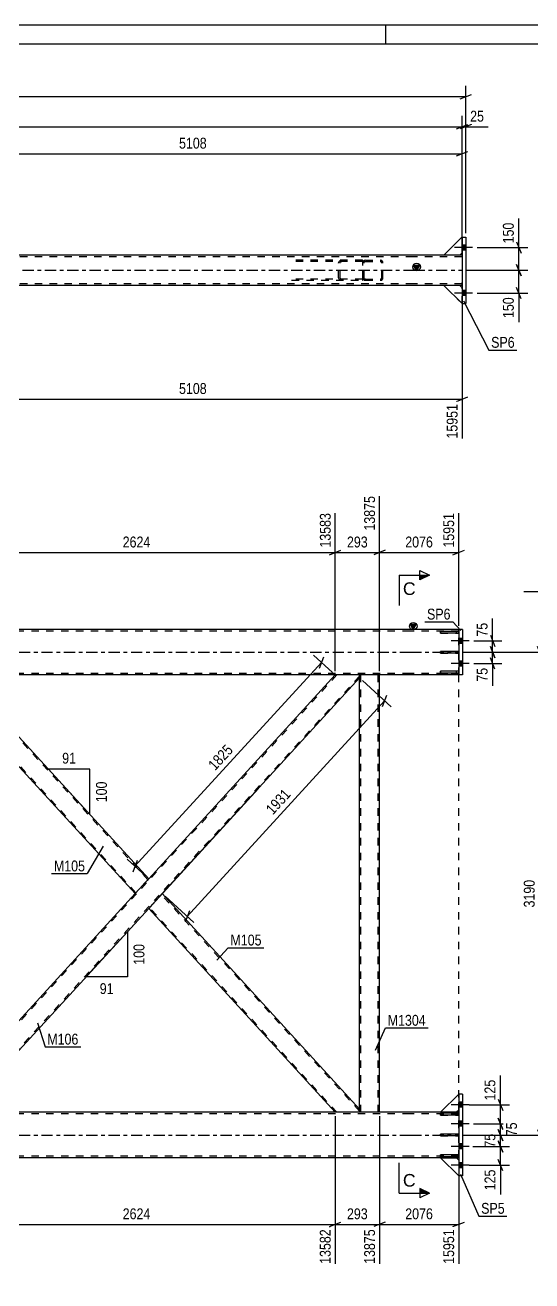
# Model space of a CAD drawing. Header units: millimetres. Extents: x 0 to 841, y 0 to 594.
# Drawn here: x 535.7 to 669.5, y 262.1 to 594 of the extents above; entities that cross this region are included whole.
import ezdxf

# ---------------------------------------------------------------- set-up
doc = ezdxf.new("R2010")
doc.units = ezdxf.units.MM
doc.linetypes.add('DXK_LINE_DOT2', pattern=[3.9198, 1.9599, -1.9599])
doc.linetypes.add('DXK_LINE_DOT3', pattern=[5.9187, 2.979, -0.9799, 0.9799, -0.9799])
doc.styles.add('Arial', font='ARIAL.TTF', dxfattribs={"height": 0.2})
doc.styles.add('Arial Narrow', font='ARIALN.TTF', dxfattribs={"height": 0.2})

# ---------------------------------------------------------------- blocks, each defined once
blk = doc.blocks.new('Unknown-122569972-1162')
at = {"color": 5, "linetype": 'Continuous'}
for p, q in [((841, 594), (0, 594)), ((631, 589), (631, 594)), ((836, 589), (5, 589))]:
    blk.add_line(p, q, dxfattribs=at)
blk = doc.blocks.new('Part-122569972-3450 - 3380')
at = {"color": 7, "linetype": 'DXK_LINE_DOT2'}
for p, q in [((650.21, 423.22), (645.41, 423.22)), ((645.41, 423.22), (645.41, 422.74)), ((645.41, 422.74), (650.21, 422.74)), ((649.61, 422.74), (649.61, 423.22)), ((650.21, 422.74), (650.21, 423.22))]:
    blk.add_line(p, q, dxfattribs=at)
blk = doc.blocks.new('Part-122569972-3455 - 3380')
at = {"color": 2, "linetype": 'Continuous'}
for p, q in [((645.41, 428), (645.41, 428.48)), ((650.21, 428.48), (645.41, 428.48)), ((650.21, 428.48), (650.21, 428)), ((650.21, 428), (645.41, 428))]:
    blk.add_line(p, q, dxfattribs=at)
at = {"color": 7, "linetype": 'DXK_LINE_DOT2'}
for p, q in [((649.61, 428), (649.61, 428.48)), ((650.21, 428.48), (650.21, 428.48)), ((650.21, 428.48), (650.21, 428.48)), ((650.21, 428), (650.21, 428)), ((650.21, 428), (650.21, 428))]:
    blk.add_line(p, q, dxfattribs=at)
blk = doc.blocks.new('Bolt-122569972-3432 - 3380')
at = {"linetype": 'Continuous'}
for points in [[(650.21, 309.3), (650.21, 307.98), (651.21, 307.98), (651.21, 309.3)], [(650.21, 309.3), (650.21, 307.98), (651.21, 307.98), (651.21, 309.3)], [(650.21, 309.3), (650.21, 307.98), (651.21, 307.98), (651.21, 309.3)], [(650.21, 304.3), (650.21, 302.98), (651.21, 302.98), (651.21, 304.3)], [(650.21, 304.3), (650.21, 302.98), (651.21, 302.98), (651.21, 304.3)], [(650.21, 298.3), (650.21, 296.98), (651.21, 296.98), (651.21, 298.3)], [(650.21, 298.3), (650.21, 296.98), (651.21, 296.98), (651.21, 298.3)], [(650.21, 293.3), (650.21, 291.98), (651.21, 291.98), (651.21, 293.3)], [(650.21, 293.3), (650.21, 291.98), (651.21, 291.98), (651.21, 293.3)], [(650.21, 293.3), (650.21, 291.98), (651.21, 291.98), (651.21, 293.3)]]:
    blk.add_hatch(color=1, dxfattribs=at).paths.add_polyline_path(points)
at = {"color": 1, "linetype": 'Continuous'}
for p, q in [((651.21, 309.3), (650.21, 309.3)), ((651.21, 309.3), (650.21, 309.3)), ((651.21, 309.3), (650.21, 309.3)), ((652.97, 308.64), (648.21, 308.64)), ((652.97, 308.64), (648.21, 308.64)), ((652.97, 308.64), (648.21, 308.64)), ((651.21, 307.98), (650.21, 307.98)), ((651.21, 307.98), (650.21, 307.98)), ((651.21, 307.98), (650.21, 307.98)), ((652.97, 303.64), (648.21, 303.64)), ((652.97, 303.64), (648.21, 303.64)), ((651.21, 304.3), (650.21, 304.3)), ((651.21, 304.3), (650.21, 304.3)), ((651.21, 302.98), (650.21, 302.98)), ((651.21, 302.98), (650.21, 302.98)), ((652.97, 297.64), (648.21, 297.64)), ((652.97, 297.64), (648.21, 297.64)), ((651.21, 298.3), (650.21, 298.3)), ((651.21, 298.3), (650.21, 298.3)), ((651.21, 296.98), (650.21, 296.98)), ((651.21, 296.98), (650.21, 296.98)), ((652.97, 292.64), (648.21, 292.64)), ((652.97, 292.64), (648.21, 292.64)), ((652.97, 292.64), (648.21, 292.64)), ((651.21, 293.3), (650.21, 293.3)), ((651.21, 293.3), (650.21, 293.3)), ((651.21, 293.3), (650.21, 293.3)), ((651.21, 291.98), (650.21, 291.98)), ((651.21, 291.98), (650.21, 291.98)), ((651.21, 291.98), (650.21, 291.98))]:
    blk.add_line(p, q, dxfattribs=at)
blk = doc.blocks.new('Bolt-122569972-3433 - 3380')
at = {"linetype": 'Continuous'}
for points in [[(650.21, 431.9), (650.21, 430.58), (651.21, 430.58), (651.21, 431.9)], [(650.21, 431.9), (650.21, 430.58), (651.21, 430.58), (651.21, 431.9)], [(650.21, 425.9), (650.21, 424.58), (651.21, 424.58), (651.21, 425.9)], [(650.21, 425.9), (650.21, 424.58), (651.21, 424.58), (651.21, 425.9)]]:
    blk.add_hatch(color=1, dxfattribs=at).paths.add_polyline_path(points)
at = {"color": 1, "linetype": 'Continuous'}
for p, q in [((651.21, 431.9), (650.21, 431.9)), ((651.21, 431.9), (650.21, 431.9)), ((652.97, 431.24), (648.21, 431.24)), ((652.97, 431.24), (648.21, 431.24)), ((651.21, 430.58), (650.21, 430.58)), ((651.21, 430.58), (650.21, 430.58)), ((652.97, 425.24), (648.21, 425.24)), ((652.97, 425.24), (648.21, 425.24)), ((651.21, 425.9), (650.21, 425.9)), ((651.21, 425.9), (650.21, 425.9)), ((651.21, 424.58), (650.21, 424.58)), ((651.21, 424.58), (650.21, 424.58))]:
    blk.add_line(p, q, dxfattribs=at)
blk = doc.blocks.new('Part-122569972-3502 - 3380')
at = {"color": 2, "linetype": 'Continuous'}
for p, q in [((650.21, 311.44), (645.41, 306.64)), ((649.61, 306.64), (645.41, 306.64)), ((650.21, 307.24), (649.61, 306.64))]:
    blk.add_line(p, q, dxfattribs=at)
at = {"color": 7, "linetype": 'DXK_LINE_DOT2'}
for p, q in [((650.21, 307.24), (650.21, 311.44)), ((650.21, 311.44), (650.21, 311.44)), ((650.21, 311.44), (650.21, 311.44)), ((650.21, 307.24), (650.21, 307.24)), ((650.21, 307.24), (650.21, 307.24))]:
    blk.add_line(p, q, dxfattribs=at)
blk = doc.blocks.new('Part-122569972-3438 - 3380')
at = {"color": 7, "linetype": 'DXK_LINE_DOT2'}
for p, q in [((637.31, 306.24), (149.36, 306.24)), ((650.21, 306.24), (637.41, 306.24)), ((649.61, 306.64), (645.41, 306.64)), ((650.21, 294.64), (650.21, 306.64)), ((637.31, 295.04), (149.36, 295.04)), ((650.21, 295.04), (637.41, 295.04)), ((649.61, 294.64), (645.41, 294.64))]:
    blk.add_line(p, q, dxfattribs=at)
at = {"color": 2, "linetype": 'Continuous'}
for p, q in [((637.31, 306.64), (516.5, 306.64)), ((645.41, 306.64), (637.41, 306.64)), ((650.21, 306.64), (649.61, 306.64)), ((637.31, 294.64), (149.36, 294.64)), ((645.41, 294.64), (637.41, 294.64)), ((650.21, 294.64), (649.61, 294.64))]:
    blk.add_line(p, q, dxfattribs=at)
at = {"color": 7, "linetype": 'DXK_LINE_DOT3'}
for p, q in [((149.36, 300.64), (637.31, 300.64)), ((637.41, 300.64), (650.21, 300.64))]:
    blk.add_line(p, q, dxfattribs=at)
blk = doc.blocks.new('Part-122569972-3503 - 3380')
at = {"color": 7, "linetype": 'DXK_LINE_DOT2'}
for p, q in [((650.21, 311.44), (645.41, 306.64)), ((650.21, 307.24), (650.21, 311.44)), ((645.41, 306.64), (649.61, 306.64)), ((649.61, 306.64), (650.21, 307.24))]:
    blk.add_line(p, q, dxfattribs=at)
blk = doc.blocks.new('Part-122569972-3507 - 3380')
at = {"color": 7, "linetype": 'DXK_LINE_DOT2'}
for p, q in [((650.21, 306.38), (645.41, 306.38)), ((645.41, 306.38), (645.41, 305.9)), ((645.41, 305.9), (650.21, 305.9)), ((649.61, 305.9), (649.61, 306.38)), ((650.21, 305.9), (650.21, 306.38))]:
    blk.add_line(p, q, dxfattribs=at)
blk = doc.blocks.new('Part-122569972-3443 - 3380')
at = {"linetype": 'Continuous'}
blk.add_hatch(color=2, dxfattribs=at).paths.add_polyline_path([(638.21, 434.24), (637.41, 435.64), (639.01, 435.64)])
at = {"color": 2, "linetype": 'Continuous'}
for p, q in [((638.21, 434.24), (637.41, 435.64)), ((637.41, 435.64), (639.01, 435.64)), ((639.01, 435.64), (638.21, 434.24)), ((637.31, 434.24), (512, 434.24)), ((650.21, 434.24), (637.41, 434.24)), ((637.31, 422.24), (149.36, 422.24)), ((650.21, 422.24), (637.41, 422.24))]:
    blk.add_line(p, q, dxfattribs=at)
at = {"color": 7, "linetype": 'DXK_LINE_DOT2'}
for p, q in [((637.31, 433.84), (149.36, 433.84)), ((650.21, 433.84), (637.41, 433.84)), ((650.21, 422.24), (650.21, 434.24)), ((637.31, 422.64), (149.36, 422.64)), ((650.21, 422.64), (637.41, 422.64))]:
    blk.add_line(p, q, dxfattribs=at)
at = {"color": 7, "linetype": 'DXK_LINE_DOT3'}
for p, q in [((149.36, 428.24), (637.31, 428.24)), ((637.41, 428.24), (650.21, 428.24))]:
    blk.add_line(p, q, dxfattribs=at)
at = {"color": 2, "linetype": 'Continuous'}
blk.add_circle((638.21, 435.14), 1, dxfattribs=at)
blk = doc.blocks.new('Part-122569972-3508 - 3380')
at = {"color": 7, "linetype": 'DXK_LINE_DOT2'}
for p, q in [((650.21, 300.88), (645.41, 300.88)), ((645.41, 300.88), (645.41, 300.4)), ((645.41, 300.4), (650.21, 300.4)), ((649.61, 300.4), (649.61, 300.88)), ((650.21, 300.4), (650.21, 300.88))]:
    blk.add_line(p, q, dxfattribs=at)
blk = doc.blocks.new('Part-122569972-3509 - 3380')
at = {"color": 2, "linetype": 'Continuous'}
for p, q in [((645.41, 294.9), (645.41, 295.38)), ((650.21, 295.38), (645.41, 295.38)), ((650.21, 294.9), (645.41, 294.9)), ((650.21, 294.9), (650.21, 295.38))]:
    blk.add_line(p, q, dxfattribs=at)
at = {"color": 7, "linetype": 'DXK_LINE_DOT2'}
for p, q in [((649.61, 294.9), (649.61, 295.38)), ((650.21, 295.38), (650.21, 295.38)), ((650.21, 295.38), (650.21, 295.38)), ((650.21, 294.9), (650.21, 294.9)), ((650.21, 294.9), (650.21, 294.9))]:
    blk.add_line(p, q, dxfattribs=at)
blk = doc.blocks.new('Part-122569972-3510 - 3380')
at = {"color": 2, "linetype": 'Continuous'}
for p, q in [((645.41, 305.9), (645.41, 306.38)), ((650.21, 306.38), (645.41, 306.38)), ((650.21, 305.9), (645.41, 305.9)), ((650.21, 305.9), (650.21, 306.38))]:
    blk.add_line(p, q, dxfattribs=at)
at = {"color": 7, "linetype": 'DXK_LINE_DOT2'}
for p, q in [((649.61, 305.9), (649.61, 306.38)), ((650.21, 306.38), (650.21, 306.38)), ((650.21, 306.38), (650.21, 306.38)), ((650.21, 305.9), (650.21, 305.9)), ((650.21, 305.9), (650.21, 305.9))]:
    blk.add_line(p, q, dxfattribs=at)
blk = doc.blocks.new('Part-122569972-3511 - 3380')
at = {"color": 2, "linetype": 'Continuous'}
for p, q in [((645.41, 300.4), (645.41, 300.88)), ((650.21, 300.88), (645.41, 300.88)), ((650.21, 300.4), (645.41, 300.4)), ((650.21, 300.4), (650.21, 300.88))]:
    blk.add_line(p, q, dxfattribs=at)
at = {"color": 7, "linetype": 'DXK_LINE_DOT2'}
for p, q in [((649.61, 300.4), (649.61, 300.88)), ((650.21, 300.88), (650.21, 300.88)), ((650.21, 300.88), (650.21, 300.88)), ((650.21, 300.4), (650.21, 300.4)), ((650.21, 300.4), (650.21, 300.4))]:
    blk.add_line(p, q, dxfattribs=at)
blk = doc.blocks.new('Part-122569972-3593 - 3380')
at = {"color": 7, "linetype": 'DXK_LINE_DOT2'}
for p, q in [((618.04, 422.24), (512.64, 306.97)), ((624.03, 421.92), (518.63, 306.64)), ((624.03, 422.24), (617.61, 422.24)), ((568.33, 368.35), (564.76, 364.44)), ((571.91, 364.44), (568.33, 360.53)), ((513.32, 308.19), (512.64, 307.44)), ((512.64, 306.64), (512.64, 307.44)), ((519.06, 306.64), (512.64, 306.64))]:
    blk.add_line(p, q, dxfattribs=at)
at = {"color": 2, "linetype": 'Continuous'}
for p, q in [((617.61, 422.24), (568.33, 368.35)), ((624.03, 421.44), (624.03, 422.24)), ((624.03, 421.44), (571.91, 364.44)), ((564.76, 364.44), (513.32, 308.19)), ((568.33, 360.53), (519.06, 306.64))]:
    blk.add_line(p, q, dxfattribs=at)
blk = doc.blocks.new('Part-122569972-3451 - 3380')
at = {"color": 7, "linetype": 'DXK_LINE_DOT2'}
for p, q in [((650.21, 433.74), (645.41, 433.74)), ((645.41, 433.74), (645.41, 433.26)), ((645.41, 433.26), (650.21, 433.26)), ((649.61, 433.26), (649.61, 433.74)), ((650.21, 433.26), (650.21, 433.74))]:
    blk.add_line(p, q, dxfattribs=at)
blk = doc.blocks.new('Part-122569972-3452 - 3380')
at = {"color": 7, "linetype": 'DXK_LINE_DOT2'}
for p, q in [((650.21, 428.48), (645.41, 428.48)), ((645.41, 428.48), (645.41, 428)), ((649.61, 428), (649.61, 428.48)), ((650.21, 428), (650.21, 428.48)), ((645.41, 428), (650.21, 428))]:
    blk.add_line(p, q, dxfattribs=at)
blk = doc.blocks.new('Part-122569972-3453 - 3380')
at = {"color": 2, "linetype": 'Continuous'}
for p, q in [((645.41, 422.74), (645.41, 423.22)), ((650.21, 423.22), (645.41, 423.22)), ((650.21, 422.74), (645.41, 422.74)), ((650.21, 422.74), (650.21, 423.22))]:
    blk.add_line(p, q, dxfattribs=at)
at = {"color": 7, "linetype": 'DXK_LINE_DOT2'}
for p, q in [((649.61, 422.74), (649.61, 423.22)), ((650.21, 423.22), (650.21, 423.22)), ((650.21, 423.22), (650.21, 423.22)), ((650.21, 422.74), (650.21, 422.74)), ((650.21, 422.74), (650.21, 422.74))]:
    blk.add_line(p, q, dxfattribs=at)
blk = doc.blocks.new('Part-122569972-3454 - 3380')
at = {"color": 2, "linetype": 'Continuous'}
for p, q in [((645.41, 433.26), (645.41, 433.74)), ((650.21, 433.74), (645.41, 433.74)), ((650.21, 433.26), (645.41, 433.26)), ((650.21, 433.74), (650.21, 433.26))]:
    blk.add_line(p, q, dxfattribs=at)
at = {"color": 7, "linetype": 'DXK_LINE_DOT2'}
for p, q in [((649.61, 433.26), (649.61, 433.74)), ((650.21, 433.74), (650.21, 433.74)), ((650.21, 433.74), (650.21, 433.74)), ((650.21, 433.26), (650.21, 433.26)), ((650.21, 433.26), (650.21, 433.26))]:
    blk.add_line(p, q, dxfattribs=at)
blk = doc.blocks.new('Part-122569972-3504 - 3380')
at = {"color": 2, "linetype": 'Continuous'}
for p, q in [((645.41, 294.64), (649.61, 294.64)), ((650.21, 289.84), (645.41, 294.64)), ((649.61, 294.64), (650.21, 294.04))]:
    blk.add_line(p, q, dxfattribs=at)
at = {"color": 7, "linetype": 'DXK_LINE_DOT2'}
for p, q in [((650.21, 294.04), (650.21, 294.04)), ((650.21, 294.04), (650.21, 289.84)), ((650.21, 289.84), (650.21, 289.84))]:
    blk.add_line(p, q, dxfattribs=at)
blk = doc.blocks.new('Part-122569972-3505 - 3380')
at = {"color": 7, "linetype": 'DXK_LINE_DOT2'}
for p, q in [((645.41, 294.64), (649.61, 294.64)), ((650.21, 289.84), (645.41, 294.64)), ((649.61, 294.64), (650.21, 294.04)), ((650.21, 294.04), (650.21, 289.84))]:
    blk.add_line(p, q, dxfattribs=at)
blk = doc.blocks.new('Part-122569972-3506 - 3380')
at = {"color": 7, "linetype": 'DXK_LINE_DOT2'}
for p, q in [((650.21, 295.38), (645.41, 295.38)), ((645.41, 295.38), (645.41, 294.9)), ((645.41, 294.9), (650.21, 294.9)), ((649.61, 294.9), (649.61, 295.38)), ((650.21, 294.9), (650.21, 295.38))]:
    blk.add_line(p, q, dxfattribs=at)
blk = doc.blocks.new('Part-122569972-3526 - 3380')
at = {"color": 2, "linetype": 'Continuous'}
for p, q in [((651.21, 311.44), (650.21, 311.44)), ((650.21, 311.44), (650.21, 289.84)), ((651.21, 311.44), (651.21, 289.84)), ((651.21, 289.84), (650.21, 289.84))]:
    blk.add_line(p, q, dxfattribs=at)
blk = doc.blocks.new('Part-122569972-3531 - 3380')
at = {"color": 2, "linetype": 'Continuous'}
for p, q in [((651.21, 434.24), (650.21, 434.24)), ((650.21, 434.24), (650.21, 422.24)), ((651.21, 434.24), (651.21, 422.24)), ((651.21, 422.24), (650.21, 422.24))]:
    blk.add_line(p, q, dxfattribs=at)
blk = doc.blocks.new('Part-122569972-3536 - 3380')
at = {"color": 2, "linetype": 'Continuous'}
for p, q in [((571.91, 364.44), (568.33, 360.53)), ((624.03, 307.44), (571.91, 364.44)), ((617.6, 306.64), (568.33, 360.53)), ((624.03, 306.64), (624.03, 307.44))]:
    blk.add_line(p, q, dxfattribs=at)
at = {"color": 7, "linetype": 'DXK_LINE_DOT2'}
for p, q in [((624.03, 306.97), (571.69, 364.2)), ((568.55, 360.77), (568.57, 360.78)), ((618.04, 306.64), (568.55, 360.77)), ((624.03, 306.64), (617.6, 306.64)), ((624.03, 306.64), (624.03, 306.67))]:
    blk.add_line(p, q, dxfattribs=at)
blk = doc.blocks.new('Part-122569972-3578 - 3380')
at = {"color": 7, "linetype": 'DXK_LINE_DOT2'}
for p, q in [((629.31, 422.24), (624.03, 422.24)), ((624.03, 421.44), (624.03, 422.24)), ((624.35, 306.64), (624.35, 422.24)), ((628.99, 306.64), (628.99, 422.24)), ((624.03, 306.64), (624.03, 307.44)), ((629.31, 306.64), (624.03, 306.64))]:
    blk.add_line(p, q, dxfattribs=at)
at = {"color": 2, "linetype": 'Continuous'}
for p, q in [((629.31, 306.64), (629.31, 422.24)), ((624.03, 307.44), (624.03, 421.44))]:
    blk.add_line(p, q, dxfattribs=at)
blk = doc.blocks.new('Part-122569972-3598 - 3380')
at = {"color": 2, "linetype": 'Continuous'}
for p, q in [((512.64, 421.44), (512.64, 422.24)), ((568.33, 368.35), (519.06, 422.24)), ((564.76, 364.44), (512.64, 421.44)), ((567.9, 367.88), (564.76, 364.44)), ((568.33, 368.35), (567.9, 367.88))]:
    blk.add_line(p, q, dxfattribs=at)
at = {"color": 7, "linetype": 'DXK_LINE_DOT2'}
for p, q in [((519.06, 422.24), (512.64, 422.24)), ((564.97, 364.68), (512.64, 421.92)), ((568.12, 368.12), (518.63, 422.24)), ((568.3, 368.32), (567.9, 367.88)), ((564.97, 364.68), (564.99, 364.7))]:
    blk.add_line(p, q, dxfattribs=at)
blk = doc.blocks.new('Part-122569972-2989 - 2973')
at = {"color": 2, "linetype": 'Continuous'}
for p, q in [((651.11, 537.99), (651.11, 520.39)), ((651.11, 537.99), (652.11, 537.99)), ((652.11, 537.99), (652.11, 520.39)), ((651.11, 520.39), (652.11, 520.39))]:
    blk.add_line(p, q, dxfattribs=at)
blk = doc.blocks.new('Part-122569972-3001 - 2973')
at = {"color": 2, "linetype": 'Continuous'}
for p, q in [((650.51, 525.19), (646.31, 525.19)), ((646.31, 525.19), (651.11, 520.39)), ((651.11, 524.59), (650.51, 525.19))]:
    blk.add_line(p, q, dxfattribs=at)
at = {"color": 7, "linetype": 'DXK_LINE_DOT2'}
for p, q in [((651.11, 524.59), (651.11, 524.59)), ((651.11, 524.59), (651.11, 524.59)), ((651.11, 520.39), (651.11, 524.59)), ((651.11, 520.39), (651.11, 520.39)), ((651.11, 520.39), (651.11, 520.39))]:
    blk.add_line(p, q, dxfattribs=at)
blk = doc.blocks.new('Part-122569972-3043 - 2973')
at = {"color": 7, "linetype": 'DXK_LINE_DOT2'}
for p, q in [((624.98, 531.43), (624.93, 531.19)), ((624.93, 527.19), (624.93, 531.19)), ((625.25, 531.19), (625.28, 531.31)), ((625.25, 527.19), (625.25, 531.19)), ((625.57, 531.83), (625.33, 531.78)), ((625.45, 531.48), (625.57, 531.51)), ((625.57, 531.83), (629.57, 531.83)), ((625.57, 531.51), (629.57, 531.51)), ((629.82, 531.78), (629.57, 531.83)), ((629.57, 531.51), (629.7, 531.48)), ((629.87, 531.31), (629.89, 531.19)), ((629.89, 527.19), (629.89, 531.19)), ((630.21, 531.19), (630.16, 531.43)), ((630.21, 527.19), (630.21, 531.19)), ((624.93, 527.19), (624.98, 526.94)), ((625.28, 527.07), (625.25, 527.19)), ((625.33, 526.6), (625.57, 526.55)), ((625.57, 526.87), (625.45, 526.89)), ((625.57, 526.87), (629.57, 526.87)), ((625.57, 526.55), (629.57, 526.55)), ((629.7, 526.89), (629.57, 526.87)), ((629.57, 526.55), (629.82, 526.6)), ((629.89, 527.19), (629.87, 527.07)), ((630.16, 526.94), (630.21, 527.19))]:
    blk.add_line(p, q, dxfattribs=at)
for centre, radius, start, end in [((625.57, 531.19), 0.64, 112.5, 157.5), ((625.57, 531.19), 0.32, 112.5, 157.5), ((629.57, 531.19), 0.32, 22.5, 67.5), ((629.57, 531.19), 0.64, 22.5, 67.5), ((625.57, 527.19), 0.64, 202.5, 247.5), ((625.57, 527.19), 0.32, 202.5, 247.5), ((629.57, 527.19), 0.32, 292.5, 337.5), ((629.57, 527.19), 0.64, 292.5, 337.5)]:
    blk.add_arc(centre, radius, start, end, dxfattribs=at)
blk = doc.blocks.new('Bolt-122569972-3103 - 2973')
at = {"linetype": 'Continuous'}
for points in [[(651.11, 535.85), (651.11, 534.53), (652.11, 534.53), (652.11, 535.85)], [(651.11, 535.85), (651.11, 534.53), (652.11, 534.53), (652.11, 535.85)], [(651.11, 523.85), (651.11, 522.53), (652.11, 522.53), (652.11, 523.85)], [(651.11, 523.85), (651.11, 522.53), (652.11, 522.53), (652.11, 523.85)]]:
    blk.add_hatch(color=1, dxfattribs=at).paths.add_polyline_path(points)
at = {"color": 1, "linetype": 'Continuous'}
for p, q in [((653.87, 535.19), (649.11, 535.19)), ((653.87, 535.19), (649.11, 535.19)), ((652.11, 535.85), (651.11, 535.85)), ((652.11, 535.85), (651.11, 535.85)), ((652.11, 534.53), (651.11, 534.53)), ((652.11, 534.53), (651.11, 534.53)), ((653.87, 523.19), (649.11, 523.19)), ((653.87, 523.19), (649.11, 523.19)), ((652.11, 523.85), (651.11, 523.85)), ((652.11, 523.85), (651.11, 523.85)), ((652.11, 522.53), (651.11, 522.53)), ((652.11, 522.53), (651.11, 522.53))]:
    blk.add_line(p, q, dxfattribs=at)
blk = doc.blocks.new('Part-122569972-2998 - 2973')
at = {"color": 7, "linetype": 'DXK_LINE_DOT2'}
for p, q in [((650.51, 525.19), (646.31, 525.19)), ((646.31, 525.19), (651.11, 520.39)), ((651.11, 524.59), (650.51, 525.19)), ((651.11, 520.39), (651.11, 524.59))]:
    blk.add_line(p, q, dxfattribs=at)
blk = doc.blocks.new('Part-122569972-3004 - 2973')
at = {"color": 2, "linetype": 'Continuous'}
for p, q in [((646.31, 533.22), (651.11, 538.02)), ((651.11, 538.02), (651.11, 537.99)), ((650.51, 533.22), (646.31, 533.22)), ((651.11, 533.82), (650.51, 533.22))]:
    blk.add_line(p, q, dxfattribs=at)
at = {"color": 7, "linetype": 'DXK_LINE_DOT2'}
for q in [(651.11, 537.99), (651.11, 533.82), (651.11, 533.82)]:
    blk.add_line((651.11, 533.82), q, dxfattribs=at)
blk = doc.blocks.new('Part-122569972-3007 - 2973')
at = {"color": 7, "linetype": 'DXK_LINE_DOT2'}
for p, q in [((646.31, 533.22), (651.11, 538.02)), ((651.11, 538.02), (651.11, 533.82)), ((650.51, 533.22), (646.31, 533.22)), ((651.11, 533.82), (650.51, 533.22))]:
    blk.add_line(p, q, dxfattribs=at)
blk = doc.blocks.new('Part-122569972-3011 - 2973')
at = {"color": 7, "linetype": 'DXK_LINE_DOT2'}
for p, q in [((646.31, 533.22), (651.11, 538.02)), ((651.11, 538.02), (651.11, 533.82)), ((650.51, 533.22), (646.31, 533.22)), ((651.11, 533.82), (650.51, 533.22))]:
    blk.add_line(p, q, dxfattribs=at)
blk = doc.blocks.new('Part-122569972-3020 - 2973')
at = {"color": 7, "linetype": 'DXK_LINE_DOT2'}
for p, q in [((650.51, 525.19), (646.31, 525.19)), ((646.31, 525.19), (651.11, 520.39)), ((651.11, 524.59), (650.51, 525.19)), ((651.11, 520.39), (651.11, 524.59))]:
    blk.add_line(p, q, dxfattribs=at)
blk = doc.blocks.new('Part-122569972-3029 - 2973')
at = {"color": 7, "linetype": 'DXK_LINE_DOT2'}
for p, q in [((624.8, 531.83), (606.08, 531.83)), ((624.8, 531.51), (606.08, 531.51)), ((618.58, 531.43), (618.51, 531.19)), ((618.51, 527.19), (618.51, 531.19)), ((618.95, 531.19), (618.98, 531.31)), ((618.95, 527.19), (618.95, 531.19)), ((619.38, 531.83), (619.05, 531.78)), ((619.21, 531.48), (619.38, 531.51)), ((624.93, 531.81), (624.8, 531.83)), ((624.8, 531.51), (624.93, 531.49)), ((624.93, 526.57), (624.93, 531.81)), ((624.8, 526.87), (606.08, 526.87)), ((606.08, 526.55), (624.8, 526.55)), ((618.51, 527.19), (618.58, 526.94)), ((618.98, 527.07), (618.95, 527.19)), ((619.05, 526.6), (619.38, 526.55)), ((619.38, 526.87), (619.21, 526.89)), ((624.8, 526.87), (624.93, 526.89)), ((624.8, 526.55), (624.93, 526.57))]:
    blk.add_line(p, q, dxfattribs=at)
for centre, radius, start, end in [((619.25, 531.01), 0.792, 104.8339, 148.0221), ((619.31, 531.1), 0.396, 104.8339, 148.0221), ((619.25, 527.36), 0.792, 211.9779, 255.1661), ((619.31, 527.28), 0.396, 211.9779, 255.1661)]:
    blk.add_arc(centre, radius, start, end, dxfattribs=at)
blk = doc.blocks.new('Part-122569972-3084 - 2973')
at = {"linetype": 'Continuous'}
blk.add_hatch(color=2, dxfattribs=at).paths.add_polyline_path([(639.11, 529.19), (638.31, 530.59), (639.91, 530.59)])
at = {"color": 7, "linetype": 'DXK_LINE_DOT2'}
for p, q in [((638.21, 532.79), (150.27, 532.79)), ((651.11, 532.79), (638.31, 532.79)), ((651.11, 533.19), (651.11, 532.39)), ((651.11, 533.19), (651.11, 532.95)), ((638.21, 525.59), (150.27, 525.59)), ((651.11, 525.59), (638.31, 525.59)), ((650.51, 525.19), (646.31, 525.19)), ((651.11, 525.19), (651.11, 525.99))]:
    blk.add_line(p, q, dxfattribs=at)
at = {"color": 2, "linetype": 'Continuous'}
for p, q in [((638.21, 533.19), (512.91, 533.19)), ((651.11, 533.19), (638.31, 533.19)), ((651.11, 532.39), (651.11, 525.99)), ((639.11, 529.19), (638.31, 530.59)), ((638.31, 530.59), (639.91, 530.59)), ((639.91, 530.59), (639.11, 529.19)), ((638.21, 525.19), (512.91, 525.19)), ((646.31, 525.19), (638.31, 525.19)), ((651.11, 525.19), (650.51, 525.19))]:
    blk.add_line(p, q, dxfattribs=at)
at = {"color": 7, "linetype": 'DXK_LINE_DOT3'}
for p, q in [((150.27, 529.19), (638.21, 529.19)), ((638.31, 529.19), (651.11, 529.19))]:
    blk.add_line(p, q, dxfattribs=at)
at = {"color": 2, "linetype": 'Continuous'}
blk.add_circle((639.11, 530.09), 1, dxfattribs=at)
blk = doc.blocks.new('Line-122569972-4459 - 3380')
at = {"color": 1, "linetype": 'DXK_LINE_DOT2'}
blk.add_line((650.21, 306.64), (650.21, 422.24), dxfattribs=at)
blk = doc.blocks.new('StraightDimension-122569972-6406 - 3380')
at = {"color": 7, "linetype": 'Continuous'}
for p, q in [((629.31, 305.64), (629.31, 266.59)), ((650.21, 293.64), (650.21, 266.59)), ((630.81, 277.63), (627.81, 276.43)), ((629.31, 277.03), (650.21, 277.03)), ((648.71, 276.43), (651.71, 277.63))]:
    blk.add_line(p, q, dxfattribs=at)
at = {"color": 0}
blk.add_wipeout([(644.01, 277.78), (644.01, 281.98), (635.5, 281.98), (635.5, 277.78)], dxfattribs=at)
at = {"color": 3, "style": 'Arial Narrow'}
blk.add_text('2076', height=2.863, dxfattribs=at).set_placement((636.1, 278.38))
at = {"color": 0, "linetype": 'Continuous'}
blk.add_wipeout([(649.61, 276.33), (645.41, 276.33), (645.41, 265.99), (649.61, 265.99)], dxfattribs=at)
at = {"color": 3, "linetype": 'Continuous', "style": 'Arial Narrow'}
blk.add_text('15951', height=2.863, rotation=90.0002, dxfattribs=at).set_placement((649.01, 266.59))
blk = doc.blocks.new('StraightDimension-122569972-6408 - 3380')
at = {"color": 7, "linetype": 'Continuous'}
for p, q in [((512.64, 305.68), (512.64, 262.09)), ((617.6, 305.64), (617.6, 266.59)), ((514.14, 277.63), (511.14, 276.43)), ((512.64, 277.03), (617.6, 277.03)), ((616.1, 276.43), (619.1, 277.63))]:
    blk.add_line(p, q, dxfattribs=at)
at = {"color": 0}
blk.add_wipeout([(569.38, 277.78), (569.38, 281.98), (560.87, 281.98), (560.87, 277.78)], dxfattribs=at)
at = {"color": 0, "linetype": 'Continuous'}
blk.add_wipeout([(617, 276.33), (612.8, 276.33), (612.8, 265.99), (617, 265.99)], dxfattribs=at)
at = {"color": 3, "style": 'Arial Narrow'}
blk.add_text('2624', height=2.863, dxfattribs=at).set_placement((561.47, 278.38))
at = {"color": 3, "linetype": 'Continuous', "style": 'Arial Narrow'}
blk.add_text('13582', height=2.863, rotation=90.0002, dxfattribs=at).set_placement((616.4, 266.59))
blk = doc.blocks.new('StraightDimension-122569972-6168 - 3380')
at = {"color": 7, "linetype": 'Continuous'}
for p, q in [((629.31, 423.24), (629.31, 469.54)), ((617.61, 423.24), (617.61, 465.04)), ((616.11, 454), (619.11, 455.2)), ((630.81, 455.2), (627.81, 454)), ((617.61, 454.6), (629.31, 454.6))]:
    blk.add_line(p, q, dxfattribs=at)
at = {"color": 0}
blk.add_wipeout([(626.8, 455.35), (626.8, 459.55), (620.11, 459.55), (620.11, 455.35)], dxfattribs=at)
at = {"color": 0, "linetype": 'Continuous'}
blk.add_wipeout([(628.71, 470.14), (624.51, 470.14), (624.51, 459.8), (628.71, 459.8)], dxfattribs=at)
at = {"color": 3, "linetype": 'Continuous', "style": 'Arial Narrow'}
blk.add_text('13875', height=2.863, rotation=90.0002, dxfattribs=at).set_placement((628.11, 460.4))
at = {"color": 3, "style": 'Arial Narrow'}
blk.add_text('293', height=2.863, dxfattribs=at).set_placement((620.71, 455.95))
blk = doc.blocks.new('StraightDimension-122569972-3709 - 3380')
at = {"color": 7, "linetype": 'Continuous'}
for p, q in [((660.65, 302.14), (661.85, 299.14)), ((651.21, 300.64), (663.65, 300.64)), ((661.85, 296.14), (660.65, 299.14)), ((661.25, 297.64), (661.25, 300.64)), ((653.92, 297.64), (663.65, 297.64))]:
    blk.add_line(p, q, dxfattribs=at)
at = {"color": 0}
blk.add_wipeout([(660.5, 301.57), (656.3, 301.57), (656.3, 296.71), (660.5, 296.71)], dxfattribs=at)
at = {"color": 3, "style": 'Arial Narrow'}
blk.add_text('75', height=2.863, rotation=90.0002, dxfattribs=at).set_placement((659.9, 297.31))
blk = doc.blocks.new('StraightDimension-122569972-3672 - 3380')
at = {"color": 7, "linetype": 'Continuous'}
for p, q in [((660.65, 299.14), (661.85, 296.14)), ((653.92, 297.64), (663.65, 297.64)), ((661.25, 292.64), (661.25, 297.64)), ((652.95, 292.64), (663.65, 292.64)), ((661.85, 291.14), (660.65, 294.14))]:
    blk.add_line(p, q, dxfattribs=at)
at = {"color": 0}
blk.add_wipeout([(660.5, 292.12), (656.3, 292.12), (656.3, 285.43), (660.5, 285.43)], dxfattribs=at)
at = {"color": 7, "linetype": 'Continuous'}
blk.add_line((661.25, 292.64), (661.25, 284.91), dxfattribs=at)
blk.add_line((661.25, 292.64), (661.25, 284.91), dxfattribs=at)
at = {"color": 3, "style": 'Arial Narrow'}
blk.add_text('125', height=2.863, rotation=90.0002, dxfattribs=at).set_placement((659.9, 286.03))
blk = doc.blocks.new('StraightDimension-122569972-3685 - 3380')
at = {"color": 7, "linetype": 'Continuous'}
for p, q in [((660.65, 310.14), (661.85, 307.14)), ((652.95, 308.64), (663.65, 308.64)), ((661.25, 303.64), (661.25, 308.64)), ((654.16, 303.64), (663.65, 303.64)), ((661.85, 302.14), (660.65, 305.14))]:
    blk.add_line(p, q, dxfattribs=at)
at = {"color": 0}
blk.add_wipeout([(660.5, 315.85), (656.3, 315.85), (656.3, 309.17), (660.5, 309.17)], dxfattribs=at)
at = {"color": 7, "linetype": 'Continuous'}
blk.add_line((661.25, 308.64), (661.25, 316.38), dxfattribs=at)
blk.add_line((661.25, 308.64), (661.25, 316.38), dxfattribs=at)
at = {"color": 3, "style": 'Arial Narrow'}
blk.add_text('125', height=2.863, rotation=90.0002, dxfattribs=at).set_placement((659.9, 309.77))
blk = doc.blocks.new('StraightDimension-122569972-3698 - 3380')
at = {"color": 7, "linetype": 'Continuous'}
for p, q in [((654.16, 303.64), (664.1, 303.64)), ((660.65, 305.14), (661.85, 302.14)), ((661.85, 299.14), (660.65, 302.14)), ((661.25, 300.64), (661.25, 303.64)), ((651.21, 300.64), (664.1, 300.64))]:
    blk.add_line(p, q, dxfattribs=at)
at = {"color": 0}
blk.add_wipeout([(666.2, 304.57), (662, 304.57), (662, 299.71), (666.2, 299.71)], dxfattribs=at)
at = {"color": 3, "style": 'Arial Narrow'}
blk.add_text('75', height=2.863, rotation=90.0002, dxfattribs=at).set_placement((665.6, 300.31))
blk = doc.blocks.new('AngleDimension-122569972-3789 - 3380')
at = {"color": 7, "linetype": 'Continuous'}
for p, q in [((597.32, 392.23), (562.7, 354.37)), ((562.7, 354.37), (551.77, 342.41)), ((562.7, 354.37), (562.7, 342.41)), ((562.7, 342.41), (551.77, 342.41))]:
    blk.add_line(p, q, dxfattribs=at)
at = {"color": 0}
for points in [[(567.8, 351.73), (563.6, 351.73), (563.6, 345.05), (567.8, 345.05)], [(559.66, 337.31), (559.66, 341.51), (554.81, 341.51), (554.81, 337.31)]]:
    blk.add_wipeout(points, dxfattribs=at)
at = {"color": 3, "style": 'Arial Narrow'}
blk.add_text('100', height=2.863, rotation=90.0002, dxfattribs=at).set_placement((567.2, 345.65))
blk.add_text('91', height=2.863, dxfattribs=at).set_placement((555.41, 337.91))
blk = doc.blocks.new('StraightDimension-122569972-3856 - 3380')
at = {"color": 7, "linetype": 'Continuous'}
for p, q in [((564.71, 371.66), (613.99, 425.55)), ((616.87, 422.92), (611.88, 427.48)), ((613.42, 424.04), (614.56, 427.07)), ((567.6, 369.03), (562.61, 373.59)), ((565.28, 373.18), (564.14, 370.15))]:
    blk.add_line(p, q, dxfattribs=at)
at = {"color": 0}
blk.add_wipeout([(591.67, 402.26), (588.57, 405.09), (582.82, 398.81), (585.92, 395.97)], dxfattribs=at)
at = {"color": 3, "style": 'Arial Narrow'}
blk.add_text('1825', height=2.863, rotation=47.5612, dxfattribs=at).set_placement((585.89, 396.82))
blk = doc.blocks.new('StraightDimension-122569972-3916 - 3380')
at = {"color": 7, "linetype": 'Continuous'}
for p, q in [((651.21, 428.24), (674.03, 428.24)), ((672.23, 426.74), (671.03, 429.74)), ((671.63, 300.64), (671.63, 428.24)), ((671.03, 302.14), (672.23, 299.14)), ((651.21, 300.64), (674.03, 300.64))]:
    blk.add_line(p, q, dxfattribs=at)
at = {"color": 0}
blk.add_wipeout([(670.88, 368.7), (666.68, 368.7), (666.68, 360.19), (670.88, 360.19)], dxfattribs=at)
at = {"color": 3, "style": 'Arial Narrow'}
blk.add_text('3190', height=2.863, rotation=90.0002, dxfattribs=at).set_placement((670.28, 360.79))
blk = doc.blocks.new('StraightDimension-122569972-3924 - 3380')
at = {"color": 7, "linetype": 'Continuous'}
for p, q in [((651.21, 428.24), (661.58, 428.24)), ((658.58, 429.74), (659.78, 426.74)), ((659.18, 425.24), (659.18, 428.24)), ((654.21, 425.24), (661.58, 425.24)), ((659.78, 423.74), (658.58, 426.74))]:
    blk.add_line(p, q, dxfattribs=at)
at = {"color": 0}
blk.add_wipeout([(658.43, 424.72), (654.23, 424.72), (654.23, 419.86), (658.43, 419.86)], dxfattribs=at)
at = {"color": 7, "linetype": 'Continuous'}
blk.add_line((659.18, 425.24), (659.18, 419.34), dxfattribs=at)
blk.add_line((659.18, 425.24), (659.18, 419.34), dxfattribs=at)
at = {"color": 3, "style": 'Arial Narrow'}
blk.add_text('75', height=2.863, rotation=90.0002, dxfattribs=at).set_placement((657.83, 420.46))
blk = doc.blocks.new('StraightDimension-122569972-3933 - 3380')
at = {"color": 7, "linetype": 'Continuous'}
for p, q in [((658.58, 432.74), (659.78, 429.74)), ((651.21, 428.24), (661.58, 428.24)), ((654.21, 431.24), (661.58, 431.24)), ((659.78, 426.74), (658.58, 429.74)), ((659.18, 428.24), (659.18, 431.24))]:
    blk.add_line(p, q, dxfattribs=at)
at = {"color": 0}
blk.add_wipeout([(658.43, 436.63), (654.23, 436.63), (654.23, 431.77), (658.43, 431.77)], dxfattribs=at)
at = {"color": 7, "linetype": 'Continuous'}
blk.add_line((659.18, 431.24), (659.18, 437.15), dxfattribs=at)
blk.add_line((659.18, 431.24), (659.18, 437.15), dxfattribs=at)
at = {"color": 3, "style": 'Arial Narrow'}
blk.add_text('75', height=2.863, rotation=90.0002, dxfattribs=at).set_placement((657.83, 432.37))
blk = doc.blocks.new('StraightDimension-122569972-4379 - 3380')
at = {"color": 7, "linetype": 'Continuous'}
for p, q in [((624.77, 420.77), (632.41, 413.78)), ((578.52, 358.4), (630.64, 415.4)), ((630.07, 413.88), (631.21, 416.91)), ((572.65, 363.77), (580.29, 356.78)), ((579.09, 359.91), (577.95, 356.88))]:
    blk.add_line(p, q, dxfattribs=at)
at = {"color": 0}
blk.add_wipeout([(606.9, 390.54), (603.8, 393.38), (598.06, 387.1), (601.16, 384.26)], dxfattribs=at)
at = {"color": 3, "style": 'Arial Narrow'}
blk.add_text('1931', height=2.863, rotation=47.5612, dxfattribs=at).set_placement((601.12, 385.11))
blk = doc.blocks.new('StraightDimension-122569972-6167 - 3380')
at = {"color": 7, "linetype": 'Continuous'}
for p, q in [((629.31, 423.24), (629.31, 469.54)), ((650.21, 435.24), (650.21, 465.04)), ((630.81, 455.2), (627.81, 454)), ((648.71, 454), (651.71, 455.2)), ((629.31, 454.6), (650.21, 454.6))]:
    blk.add_line(p, q, dxfattribs=at)
at = {"color": 0}
blk.add_wipeout([(644.01, 455.35), (644.01, 459.55), (635.5, 459.55), (635.5, 455.35)], dxfattribs=at)
at = {"color": 3, "style": 'Arial Narrow'}
blk.add_text('2076', height=2.863, dxfattribs=at).set_placement((636.1, 455.95))
at = {"color": 0, "linetype": 'Continuous'}
blk.add_wipeout([(649.61, 465.64), (645.41, 465.64), (645.41, 455.3), (649.61, 455.3)], dxfattribs=at)
at = {"color": 3, "linetype": 'Continuous', "style": 'Arial Narrow'}
blk.add_text('15951', height=2.863, rotation=90.0002, dxfattribs=at).set_placement((649.01, 455.9))
blk = doc.blocks.new('StraightDimension-122569972-6169 - 3380')
at = {"color": 7, "linetype": 'Continuous'}
for p, q in [((512.64, 423.24), (512.64, 465.04)), ((617.61, 423.24), (617.61, 465.04)), ((514.14, 455.2), (511.14, 454)), ((616.11, 454), (619.11, 455.2)), ((512.64, 454.6), (617.61, 454.6))]:
    blk.add_line(p, q, dxfattribs=at)
at = {"color": 0, "linetype": 'Continuous'}
blk.add_wipeout([(617.01, 465.64), (612.81, 465.64), (612.81, 455.3), (617.01, 455.3)], dxfattribs=at)
at = {"color": 0}
blk.add_wipeout([(569.38, 455.35), (569.38, 459.55), (560.87, 459.55), (560.87, 455.35)], dxfattribs=at)
at = {"color": 3, "linetype": 'Continuous', "style": 'Arial Narrow'}
blk.add_text('13583', height=2.863, rotation=90.0002, dxfattribs=at).set_placement((616.41, 455.9))
at = {"color": 3, "style": 'Arial Narrow'}
blk.add_text('2624', height=2.863, dxfattribs=at).set_placement((561.47, 455.95))
blk = doc.blocks.new('StraightDimension-122569972-6407 - 3380')
at = {"color": 7, "linetype": 'Continuous'}
for p, q in [((617.6, 305.64), (617.6, 266.59)), ((629.31, 305.64), (629.31, 266.59)), ((616.1, 276.43), (619.1, 277.63)), ((617.6, 277.03), (629.31, 277.03)), ((630.81, 277.63), (627.81, 276.43))]:
    blk.add_line(p, q, dxfattribs=at)
at = {"color": 0}
blk.add_wipeout([(626.8, 277.78), (626.8, 281.98), (620.11, 281.98), (620.11, 277.78)], dxfattribs=at)
at = {"color": 3, "style": 'Arial Narrow'}
blk.add_text('293', height=2.863, dxfattribs=at).set_placement((620.71, 278.38))
at = {"color": 0, "linetype": 'Continuous'}
blk.add_wipeout([(628.71, 276.33), (624.51, 276.33), (624.51, 265.99), (628.71, 265.99)], dxfattribs=at)
at = {"color": 3, "linetype": 'Continuous', "style": 'Arial Narrow'}
blk.add_text('13875', height=2.863, rotation=90.0002, dxfattribs=at).set_placement((628.11, 266.59))
blk = doc.blocks.new('AngleDimension-122569972-9005 - 3380')
at = {"color": 7, "linetype": 'Continuous'}
for p, q in [((541.28, 397.94), (541.86, 397.31)), ((552.79, 397.31), (541.86, 397.31)), ((552.79, 385.36), (541.86, 397.31)), ((552.79, 385.36), (552.79, 397.31))]:
    blk.add_line(p, q, dxfattribs=at)
at = {"color": 0}
for points in [[(549.75, 398.21), (549.75, 402.41), (544.89, 402.41), (544.89, 398.21)], [(557.89, 394.68), (553.69, 394.68), (553.69, 387.99), (557.89, 387.99)]]:
    blk.add_wipeout(points, dxfattribs=at)
at = {"color": 3, "style": 'Arial Narrow'}
blk.add_text('91', height=2.863, dxfattribs=at).set_placement((545.49, 398.81))
blk.add_text('100', height=2.863, rotation=90.0002, dxfattribs=at).set_placement((557.29, 388.59))
blk = doc.blocks.new('StraightDimension-122569972-3218 - 2973')
at = {"color": 7, "linetype": 'Continuous'}
for p, q in [((508.91, 536.09), (508.91, 562.87)), ((651.11, 534.22), (651.11, 562.87)), ((510.41, 560.62), (507.41, 559.42)), ((508.91, 560.02), (651.11, 560.02)), ((649.61, 559.42), (652.61, 560.62))]:
    blk.add_line(p, q, dxfattribs=at)
at = {"color": 0}
blk.add_wipeout([(584.27, 560.77), (584.27, 564.97), (575.75, 564.97), (575.75, 560.77)], dxfattribs=at)
at = {"color": 3, "style": 'Arial Narrow'}
blk.add_text('5108', height=2.863, dxfattribs=at).set_placement((576.35, 561.37))
blk = doc.blocks.new('StraightDimension-122569972-3141 - 2973')
at = {"color": 7, "linetype": 'Continuous'}
for p, q in [((655.11, 535.19), (668.51, 535.19)), ((665.51, 536.69), (666.71, 533.69)), ((666.11, 529.19), (666.11, 535.19)), ((652.11, 529.19), (668.51, 529.19)), ((666.71, 527.69), (665.51, 530.69))]:
    blk.add_line(p, q, dxfattribs=at)
at = {"color": 0}
blk.add_wipeout([(665.36, 542.4), (661.16, 542.4), (661.16, 535.71), (665.36, 535.71)], dxfattribs=at)
at = {"color": 7, "linetype": 'Continuous'}
blk.add_line((666.11, 535.19), (666.11, 542.92), dxfattribs=at)
blk.add_line((666.11, 535.19), (666.11, 542.92), dxfattribs=at)
at = {"color": 3, "style": 'Arial Narrow'}
blk.add_text('150', height=2.863, rotation=90.0002, dxfattribs=at).set_placement((664.76, 536.31))
blk = doc.blocks.new('StraightDimension-122569972-3130 - 2973')
at = {"color": 7, "linetype": 'Continuous'}
for p, q in [((652.11, 529.19), (668.51, 529.19)), ((665.51, 530.69), (666.71, 527.69)), ((666.11, 523.19), (666.11, 529.19)), ((666.71, 521.69), (665.51, 524.69)), ((655.11, 523.19), (668.51, 523.19))]:
    blk.add_line(p, q, dxfattribs=at)
at = {"color": 0}
blk.add_wipeout([(665.36, 522.66), (661.16, 522.66), (661.16, 515.98), (665.36, 515.98)], dxfattribs=at)
at = {"color": 7, "linetype": 'Continuous'}
blk.add_line((666.11, 523.19), (666.11, 515.45), dxfattribs=at)
blk.add_line((666.11, 523.19), (666.11, 515.45), dxfattribs=at)
at = {"color": 3, "style": 'Arial Narrow'}
blk.add_text('150', height=2.863, rotation=90.0002, dxfattribs=at).set_placement((664.76, 516.58))
blk = doc.blocks.new('StraightDimension-122569972-3270 - 2973')
at = {"color": 7, "linetype": 'Continuous'}
for p, q in [((651.11, 524.19), (651.11, 484.72)), ((508.91, 516.09), (508.91, 484.72)), ((510.41, 495.76), (507.41, 494.56)), ((508.91, 495.16), (651.11, 495.16)), ((649.61, 494.56), (652.61, 495.76))]:
    blk.add_line(p, q, dxfattribs=at)
at = {"color": 0}
blk.add_wipeout([(584.27, 495.91), (584.27, 500.11), (575.75, 500.11), (575.75, 495.91)], dxfattribs=at)
at = {"color": 0, "linetype": 'Continuous'}
blk.add_wipeout([(650.51, 494.46), (646.31, 494.46), (646.31, 484.12), (650.51, 484.12)], dxfattribs=at)
at = {"color": 3, "style": 'Arial Narrow'}
blk.add_text('5108', height=2.863, dxfattribs=at).set_placement((576.35, 496.51))
at = {"color": 3, "linetype": 'Continuous', "style": 'Arial Narrow'}
blk.add_text('15951', height=2.863, rotation=90.0002, dxfattribs=at).set_placement((649.91, 484.72))
blk = doc.blocks.new('StraightDimension-122569972-8659 - 2973')
at = {"color": 7, "linetype": 'Continuous'}
for p, q in [((649.61, 566.55), (652.61, 567.75)), ((653.61, 567.75), (650.61, 566.55)), ((651.11, 539.02), (651.11, 570)), ((652.11, 538.99), (652.11, 570)), ((651.11, 567.15), (652.11, 567.15))]:
    blk.add_line(p, q, dxfattribs=at)
at = {"color": 0}
blk.add_wipeout([(657.49, 567.9), (657.49, 572.1), (652.64, 572.1), (652.64, 567.9)], dxfattribs=at)
at = {"color": 7, "linetype": 'Continuous'}
blk.add_line((652.11, 567.15), (658.02, 567.15), dxfattribs=at)
blk.add_line((652.11, 567.15), (658.02, 567.15), dxfattribs=at)
at = {"color": 3, "style": 'Arial Narrow'}
blk.add_text('25', height=2.863, dxfattribs=at).set_placement((653.24, 568.5))
blk = doc.blocks.new('StraightDimension-122569972-8660 - 2973')
at = {"color": 7, "linetype": 'Continuous'}
for p, q in [((649.61, 566.55), (652.61, 567.75)), ((651.11, 539.02), (651.11, 570)), ((137.37, 567.15), (651.11, 567.15))]:
    blk.add_line(p, q, dxfattribs=at)
blk = doc.blocks.new('StraightDimension-122569972-8878 - 2973')
at = {"color": 7, "linetype": 'Continuous'}
for p, q in [((652.11, 538.99), (652.11, 577.94)), ((136.36, 575.09), (652.11, 575.09)), ((650.61, 574.49), (653.61, 575.69))]:
    blk.add_line(p, q, dxfattribs=at)
blk = doc.blocks.new('Mark-122569972-3589 - 3380')
at = {"color": 0}
blk.add_wipeout([(549.78, 324.55), (549.78, 327.55), (541.55, 327.55), (541.55, 324.55)], dxfattribs=at)
blk.add_wipeout([(549.78, 324.55), (549.78, 327.55), (541.55, 327.55), (541.55, 324.55)], dxfattribs=at)
at = {"color": 30, "linetype": 'Continuous'}
for p, q in [((539, 330.3), (540.95, 323.95)), ((540.95, 323.95), (550.38, 323.95))]:
    blk.add_line(p, q, dxfattribs=at)
at = {"color": 3, "style": 'Arial Narrow'}
blk.add_text('M106', height=2.863, dxfattribs=at).set_placement((541.55, 324.55))
blk = doc.blocks.new('SectionMark-122569972-4402 - 3380')
at = {"color": 6, "linetype": 'Continuous'}
for p, q in [((634.48, 448.63), (642.48, 448.63)), ((639.98, 449.88), (642.48, 448.63)), ((634.48, 285.25), (642.48, 285.25)), ((642.48, 285.25), (639.98, 284))]:
    blk.add_line(p, q, dxfattribs=at)
at = {"color": 0, "linetype": 'Continuous'}
for points in [[(638.85, 443.38), (638.85, 446.88), (635.48, 446.88), (635.48, 443.38)], [(638.85, 287), (638.85, 290.5), (635.48, 290.5), (635.48, 287)]]:
    blk.add_wipeout(points, dxfattribs=at)
at = {"linetype": 'Continuous'}
for points in [[(639.98, 447.38), (639.98, 448.63), (642.48, 448.63)], [(639.98, 285.25), (639.98, 286.5), (642.48, 285.25)]]:
    blk.add_hatch(color=6, dxfattribs=at).paths.add_polyline_path(points)
at = {"color": 6, "linetype": 'Continuous'}
for p, q in [((634.48, 448.63), (634.48, 440.63)), ((639.98, 447.38), (639.98, 449.88)), ((642.48, 448.63), (639.98, 447.38)), ((634.48, 285.25), (634.48, 293.25)), ((642.48, 285.25), (639.98, 286.5)), ((639.98, 286.5), (639.98, 284))]:
    blk.add_line(p, q, dxfattribs=at)
at = {"color": 3, "linetype": 'Continuous', "style": 'Arial'}
for p in [(635.48, 443.38), (635.48, 287)]:
    blk.add_text('C', height=3.34, dxfattribs=at).set_placement(p)
blk = doc.blocks.new('Mark-122569972-3522 - 3380')
at = {"color": 0}
blk.add_wipeout([(662.36, 279.83), (662.36, 282.83), (656.15, 282.83), (656.15, 279.83)], dxfattribs=at)
blk.add_wipeout([(662.36, 279.83), (662.36, 282.83), (656.15, 282.83), (656.15, 279.83)], dxfattribs=at)
at = {"color": 30, "linetype": 'Continuous'}
for p, q in [((650.68, 290.29), (655.55, 279.23)), ((655.55, 279.23), (662.96, 279.23))]:
    blk.add_line(p, q, dxfattribs=at)
at = {"color": 3, "style": 'Arial Narrow'}
blk.add_text('SP5', height=2.863, dxfattribs=at).set_placement((656.15, 279.83))
blk = doc.blocks.new('Mark-122569972-3527 - 3380')
at = {"color": 0}
blk.add_wipeout([(648.06, 436.89), (648.06, 439.89), (641.85, 439.89), (641.85, 436.89)], dxfattribs=at)
blk.add_wipeout([(648.06, 436.89), (648.06, 439.89), (641.85, 439.89), (641.85, 436.89)], dxfattribs=at)
at = {"color": 30, "linetype": 'Continuous'}
for p in [(641.25, 436.29), (650.76, 434.01)]:
    blk.add_line(p, (648.66, 436.29), dxfattribs=at)
at = {"color": 3, "style": 'Arial Narrow'}
blk.add_text('SP6', height=2.863, dxfattribs=at).set_placement((641.85, 436.89))
blk = doc.blocks.new('Mark-122569972-3532 - 3380')
at = {"color": 0}
blk.add_wipeout([(598.16, 350.74), (598.16, 353.74), (589.93, 353.74), (589.93, 350.74)], dxfattribs=at)
blk.add_wipeout([(598.16, 350.74), (598.16, 353.74), (589.93, 353.74), (589.93, 350.74)], dxfattribs=at)
at = {"color": 30, "linetype": 'Continuous'}
for p, q in [((586.32, 346.85), (589.33, 350.14)), ((589.33, 350.14), (598.76, 350.14))]:
    blk.add_line(p, q, dxfattribs=at)
at = {"color": 3, "style": 'Arial Narrow'}
blk.add_text('M105', height=2.863, dxfattribs=at).set_placement((589.93, 350.74))
blk = doc.blocks.new('Mark-122569972-3574 - 3380')
at = {"color": 0}
blk.add_wipeout([(641.52, 329.53), (641.52, 332.53), (631.47, 332.53), (631.47, 329.53)], dxfattribs=at)
blk.add_wipeout([(641.52, 329.53), (641.52, 332.53), (631.47, 332.53), (631.47, 329.53)], dxfattribs=at)
at = {"color": 30, "linetype": 'Continuous'}
for p, q in [((628.22, 323.11), (630.87, 328.93)), ((630.87, 328.93), (642.12, 328.93))]:
    blk.add_line(p, q, dxfattribs=at)
at = {"color": 3, "style": 'Arial Narrow'}
blk.add_text('M1304', height=2.863, dxfattribs=at).set_placement((631.47, 329.53))
blk = doc.blocks.new('Mark-122569972-3594 - 3380')
at = {"color": 0}
blk.add_wipeout([(551.53, 370.33), (551.53, 373.33), (543.3, 373.33), (543.3, 370.33)], dxfattribs=at)
blk.add_wipeout([(551.53, 370.33), (551.53, 373.33), (543.3, 373.33), (543.3, 370.33)], dxfattribs=at)
at = {"color": 30, "linetype": 'Continuous'}
for p in [(556.28, 376.96), (542.7, 369.73)]:
    blk.add_line(p, (552.13, 369.73), dxfattribs=at)
at = {"color": 3, "style": 'Arial Narrow'}
blk.add_text('M105', height=2.863, dxfattribs=at).set_placement((543.3, 370.33))
blk = doc.blocks.new('SectionMark-122569972-4394 - 3380')
at = {"color": 6, "linetype": 'Continuous'}
blk.add_line((675.44, 444.24), (667.44, 444.24), dxfattribs=at)
blk = doc.blocks.new('Mark-122569972-2985 - 2973')
at = {"color": 0}
blk.add_wipeout([(665, 508.72), (665, 511.72), (658.79, 511.72), (658.79, 508.72)], dxfattribs=at)
blk.add_wipeout([(665, 508.72), (665, 511.72), (658.79, 511.72), (658.79, 508.72)], dxfattribs=at)
at = {"color": 30, "linetype": 'Continuous'}
for p, q in [((651.52, 521.13), (658.19, 508.12)), ((658.19, 508.12), (665.6, 508.12))]:
    blk.add_line(p, q, dxfattribs=at)
at = {"color": 3, "style": 'Arial Narrow'}
blk.add_text('SP6', height=2.863, dxfattribs=at).set_placement((658.79, 508.72))

msp = doc.modelspace()

# ---------------------------------------------------------------- block references
for name in ['Unknown-122569972-1162', 'Part-122569972-3004 - 2973', 'Part-122569972-3007 - 2973', 'Part-122569972-3011 - 2973', 'Part-122569972-2989 - 2973', 'Bolt-122569972-3103 - 2973', 'Part-122569972-3084 - 2973', 'Part-122569972-3029 - 2973', 'Part-122569972-3043 - 2973', 'Part-122569972-3001 - 2973', 'Part-122569972-2998 - 2973', 'Part-122569972-3020 - 2973', 'Part-122569972-3443 - 3380', 'Part-122569972-3451 - 3380', 'Part-122569972-3454 - 3380', 'Bolt-122569972-3433 - 3380', 'Part-122569972-3531 - 3380', 'Part-122569972-3455 - 3380', 'Part-122569972-3452 - 3380', 'Part-122569972-3593 - 3380', 'Part-122569972-3598 - 3380', 'Part-122569972-3578 - 3380', 'Part-122569972-3450 - 3380', 'Part-122569972-3453 - 3380', 'Line-122569972-4459 - 3380', 'Part-122569972-3536 - 3380', 'Part-122569972-3502 - 3380', 'Part-122569972-3503 - 3380', 'Bolt-122569972-3432 - 3380', 'Part-122569972-3526 - 3380', 'Part-122569972-3438 - 3380', 'Part-122569972-3507 - 3380', 'Part-122569972-3510 - 3380', 'Part-122569972-3508 - 3380', 'Part-122569972-3511 - 3380', 'Part-122569972-3509 - 3380', 'Part-122569972-3506 - 3380', 'Part-122569972-3504 - 3380', 'Part-122569972-3505 - 3380']:
    msp.add_blockref(name, (0, 0))

# ---------------------------------------------------------------- next in the draw order: block references
for name in ['StraightDimension-122569972-3218 - 2973', 'StraightDimension-122569972-6168 - 3380', 'AngleDimension-122569972-3789 - 3380', 'Mark-122569972-3589 - 3380', 'StraightDimension-122569972-6408 - 3380', 'StraightDimension-122569972-6406 - 3380']:
    msp.add_blockref(name, (0, 0))

# ---------------------------------------------------------------- next in the draw order: block references
for name in ['StraightDimension-122569972-3141 - 2973', 'StraightDimension-122569972-3856 - 3380', 'AngleDimension-122569972-9005 - 3380', 'Mark-122569972-3594 - 3380', 'Mark-122569972-3532 - 3380', 'StraightDimension-122569972-6407 - 3380', 'StraightDimension-122569972-3709 - 3380']:
    msp.add_blockref(name, (0, 0))

# ---------------------------------------------------------------- next in the draw order: block references
for name in ['StraightDimension-122569972-8659 - 2973', 'StraightDimension-122569972-3130 - 2973', 'StraightDimension-122569972-6169 - 3380', 'StraightDimension-122569972-4379 - 3380', 'StraightDimension-122569972-3685 - 3380', 'StraightDimension-122569972-3672 - 3380']:
    msp.add_blockref(name, (0, 0))

# ---------------------------------------------------------------- next in the draw order: block references
for name in ['StraightDimension-122569972-8660 - 2973', 'StraightDimension-122569972-3270 - 2973', 'StraightDimension-122569972-3698 - 3380', 'Mark-122569972-3522 - 3380']:
    msp.add_blockref(name, (0, 0))

# ---------------------------------------------------------------- next in the draw order: block references
for name in ['StraightDimension-122569972-8878 - 2973', 'Mark-122569972-2985 - 2973', 'StraightDimension-122569972-3916 - 3380']:
    msp.add_blockref(name, (0, 0))

# ---------------------------------------------------------------- next in the draw order: block references
msp.add_blockref('StraightDimension-122569972-3924 - 3380', (0, 0))

# ---------------------------------------------------------------- next in the draw order: block references
msp.add_blockref('StraightDimension-122569972-3933 - 3380', (0, 0))

# ---------------------------------------------------------------- next in the draw order: block references
msp.add_blockref('StraightDimension-122569972-6167 - 3380', (0, 0))

# ---------------------------------------------------------------- next in the draw order: block references
msp.add_blockref('SectionMark-122569972-4402 - 3380', (0, 0))

# ---------------------------------------------------------------- next in the draw order: block references
for name in ['Mark-122569972-3527 - 3380', 'Mark-122569972-3574 - 3380']:
    msp.add_blockref(name, (0, 0))

# ---------------------------------------------------------------- next in the draw order: block references
msp.add_blockref('SectionMark-122569972-4394 - 3380', (0, 0))

doc.saveas('drawing.dxf')
